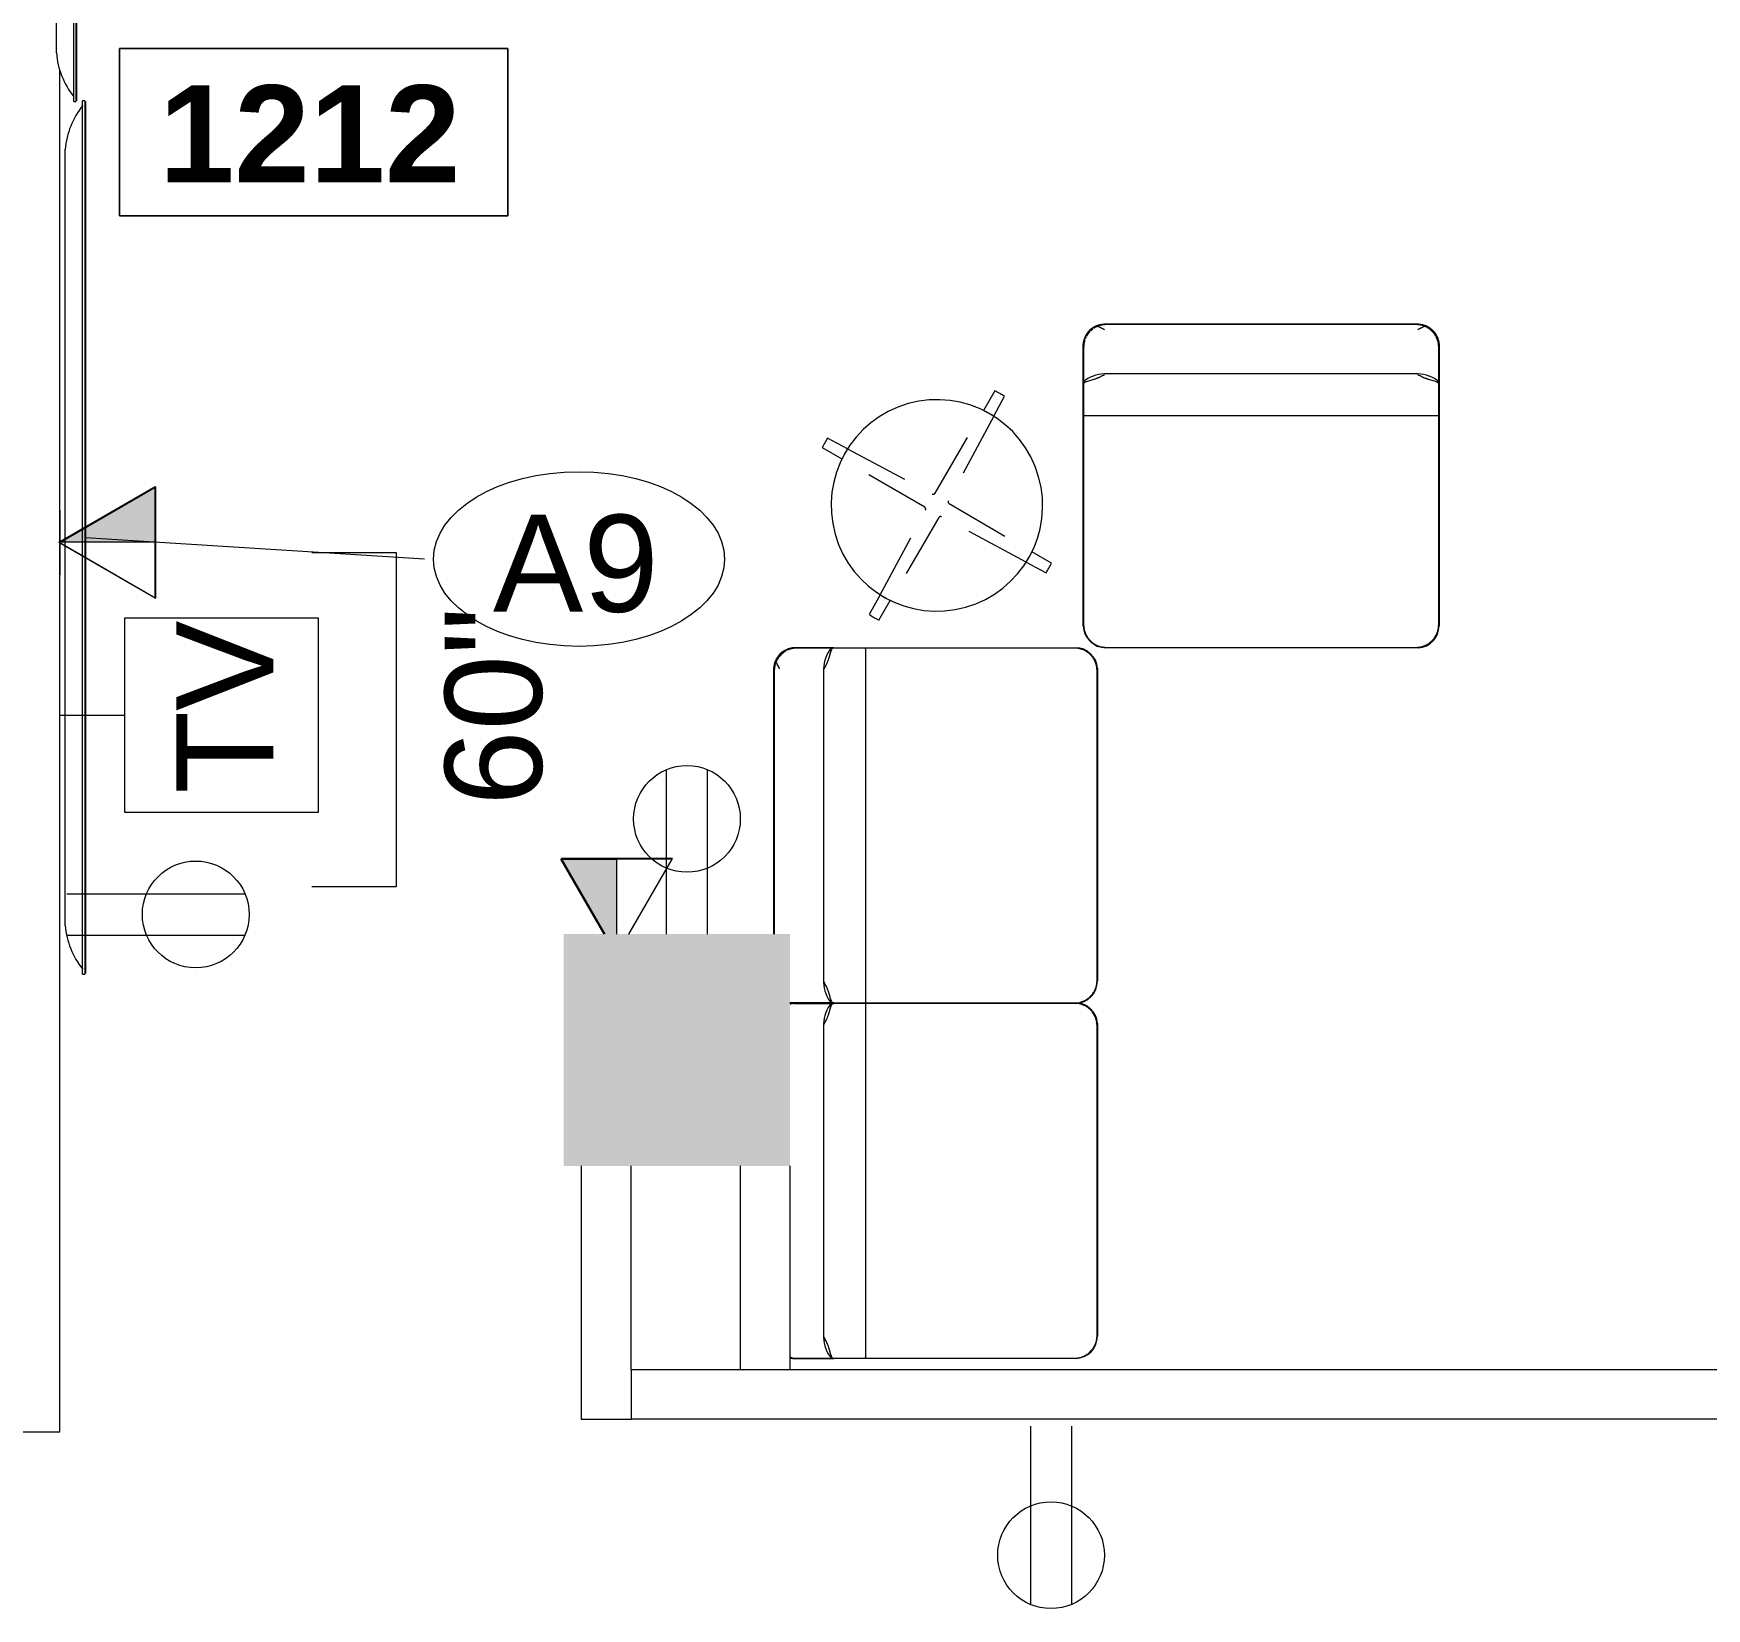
# Model space of a CAD drawing. Header units: inches. Extents: x -326 to 986, y -79 to 1436.
# Drawn here: x 435.8 to 590.9, y 174.9 to 321 of the extents above; entities that cross this region are included whole.
import ezdxf

# ---------------------------------------------------------------- set-up
doc = ezdxf.new("R2010")
doc.units = ezdxf.units.IN
doc.header["$LTSCALE"] = 48
doc.header["$MEASUREMENT"] = 0
doc.linetypes.add('Dash', pattern=[0.25, 0.125, -0.125])
for name, color, linetype, lineweight in [('A-ANNO-NOTE', 4, 'Continuous', 13), ('A-AREA-IDEN', 1, 'Continuous', 9), ('A-DETL-GENF', 247, 'Continuous', 9), ('A-DETL-THIN', 8, 'Continuous', 9), ('A-WALL', 8, 'Continuous', 13), ('G-ANNO-TEXT', 8, 'Continuous', 9), ('I-FURN', 47, 'Continuous', 9), ('I-FURN-HDLN', 47, 'Dash', 9), ('Q-SPCQ', 8, 'Continuous', 9), ('Q-SPCQ-IDEN', 8, 'Continuous', 9)]:
    doc.layers.add(name, color=color, linetype=linetype, lineweight=lineweight)
doc.styles.add('Arial', font='arial.ttf', dxfattribs={"height": 9})
doc.styles.add('Swis721 Lt BT', font='swissl.ttf', dxfattribs={"height": 9})
doc.styles.add('Swis721 Lt BT_B', font='', dxfattribs={"height": 9})
doc.styles.get('Swis721 Lt BT_B').set_extended_font_data('Swis721 Lt BT', bold=True)

# ---------------------------------------------------------------- blocks, each defined once
blk = doc.blocks.new('A-Flat_Screen_TV1 - OLED 65B6P 90_-8594209-Level XX  POWER _ SIGNAL NEW')
at = {"layer": 'Q-SPCQ'}
for p, q in [((-36, 1.81), (36, 1.81)), ((-40.5, 0.19), (40.5, 0.19)), ((-40.5, 0.19), (-40.5, 0)), ((40.5, 0), (-40.5, 0)), ((-40.44, 0), (-40.44, -0.06)), ((40.44, -0.06), (40.44, 0)), ((40.5, 0), (40.5, 0.19)), ((40.44, -0.06), (-40.44, -0.06))]:
    blk.add_line(p, q, dxfattribs=at)
for centre, start, end in [((-35.4, -5.58), 94.6372, 128.9656), ((35.4, -5.58), 51.0344, 85.3628)]:
    blk.add_arc(centre, 7.41, start, end, dxfattribs=at)
blk = doc.blocks.new('Laura-Lounge_SQ_Seat-Davis_Furniture- - LA-1000-8596600-Level XX  POWER _ SIGNAL NEW')
at = {"layer": 'I-FURN'}
for p, q in [((1.91, 30), (30.91, 30)), ((30.85, 29.97), (2.15, 29.97)), ((0, 1.97), (0, 27.97)), ((33, 27.97), (33, 1.97)), ((0.03, 27.86), (0.03, 8.43)), ((32.97, 8.43), (32.97, 27.86)), ((0, 8.5), (33, 8.5)), ((0, 5.56), (0, 8.42)), ((0.03, 8.43), (0.03, 2.14)), ((0.31, 8.5), (32.68, 8.5)), ((32.97, 5.86), (32.97, 8.43)), ((33, 8.42), (33, 5.56)), ((0, 5.56), (0, 1.97)), ((32.97, 5.54), (32.97, 5.84)), ((32.97, 5.49), (32.97, 5.54)), ((32.97, 2.14), (32.97, 5.49)), ((33, 1.97), (33, 5.56)), ((1.97, 4.6), (31.03, 4.6)), ((32.92, 1.7), (32.93, 1.75)), ((32.94, 1.78), (32.95, 1.84)), ((1.23, 0.24), (1.3, 0.2)), ((26.57, 0), (1.97, 0)), ((1.97, 0), (26.57, 0)), ((2.15, 0.03), (26.57, 0.03)), ((1.97, 0), (26.57, 0))]:
    blk.add_line(p, q, dxfattribs=at)
at = {"layer": 'I-FURN', "flags": 128}
for points in [[(2.15, 29.97), (2.06, 29.97), (1.98, 29.96), (1.89, 29.96), (1.81, 29.94), (1.73, 29.93), (1.65, 29.91), (1.56, 29.89), (1.48, 29.86), (1.4, 29.84), (1.32, 29.8), (1.25, 29.77), (1.17, 29.73), (1.1, 29.69), (1.02, 29.65), (0.95, 29.6), (0.88, 29.55), (0.82, 29.5), (0.75, 29.45), (0.69, 29.39), (0.63, 29.33), (0.57, 29.27), (0.52, 29.2), (0.46, 29.14), (0.41, 29.07), (0.37, 29), (0.32, 28.93), (0.28, 28.85), (0.24, 28.78), (0.21, 28.7), (0.18, 28.62), (0.15, 28.54), (0.12, 28.46), (0.1, 28.38), (0.08, 28.3), (0.06, 28.22), (0.05, 28.13), (0.04, 28.05), (0.04, 27.96), (0.03, 27.88), (0.03, 27.86)], [(32.97, 27.86), (32.97, 27.94), (32.96, 28.02), (32.95, 28.11), (32.94, 28.19), (32.93, 28.28), (32.91, 28.36), (32.89, 28.44), (32.86, 28.52), (32.83, 28.6), (32.8, 28.68), (32.77, 28.76), (32.73, 28.83), (32.69, 28.91), (32.64, 28.98), (32.6, 29.05), (32.55, 29.12), (32.5, 29.19), (32.44, 29.25), (32.39, 29.31), (32.33, 29.37), (32.26, 29.43), (32.2, 29.49), (32.13, 29.54), (32.07, 29.59), (31.99, 29.64), (31.92, 29.68), (31.85, 29.72), (31.77, 29.76), (31.7, 29.8), (31.62, 29.83), (31.54, 29.86), (31.46, 29.88), (31.38, 29.91), (31.29, 29.92), (31.21, 29.94), (31.13, 29.95), (31.04, 29.96), (30.96, 29.97), (30.87, 29.97), (30.85, 29.97)], [(0, 8.42), (0.01, 8.44), (0.03, 8.45), (0.07, 8.47), (0.12, 8.48), (0.18, 8.49), (0.24, 8.5), (0.31, 8.5)], [(32.68, 8.5), (32.76, 8.5), (32.82, 8.49), (32.88, 8.48), (32.93, 8.47), (32.97, 8.45), (32.99, 8.44), (33, 8.42)], [(0.81, 5.15), (0.47, 5.23), (0.21, 5.33), (0.05, 5.44), (0, 5.56)], [(33, 5.56), (32.95, 5.44), (32.79, 5.33), (32.53, 5.23), (32.19, 5.15)], [(0.03, 2.14), (0.03, 2.06), (0.04, 1.98), (0.05, 1.89), (0.06, 1.81), (0.07, 1.75)], [(0.08, 1.7), (0.09, 1.64), (0.11, 1.56), (0.14, 1.48), (0.16, 1.41)], [(32.88, 1.54), (32.9, 1.62), (32.92, 1.7)], [(32.96, 1.95), (32.96, 2.04), (32.97, 2.12), (32.97, 2.14)], [(0.17, 1.4), (0.2, 1.32), (0.23, 1.24), (0.27, 1.17)], [(0.31, 1.09), (0.36, 1.02), (0.4, 0.95), (0.45, 0.88)], [(0.46, 0.87), (0.5, 0.81), (0.56, 0.75), (0.61, 0.69), (0.66, 0.64)], [(0.67, 0.63), (0.74, 0.57), (0.8, 0.51), (0.87, 0.46), (0.92, 0.42)], [(0.93, 0.41), (1.01, 0.36), (1.08, 0.32), (1.15, 0.28), (1.22, 0.24)], [(1.33, 0.19), (1.38, 0.17), (1.45, 0.15)], [(1.46, 0.14), (1.54, 0.12), (1.62, 0.09), (1.68, 0.08)], [(1.71, 0.08), (1.79, 0.06), (1.87, 0.05), (1.96, 0.04)], [(1.97, 0.04), (2.04, 0.03), (2.13, 0.03), (2.15, 0.03)]]:
    blk.add_lwpolyline(points, dxfattribs=at)
at = {"layer": 'I-FURN'}
for centre, radius, start, end in [((2.04, 27.97), 2.04, 93.4228, 180), ((30.91, 27.91), 2.09, 1.5301, 90), ((1.97, 7.51), 2.91, 227.4032, 270), ((31.03, 7.51), 2.91, 270, 312.596), ((1.97, 1.97), 1.97, 180, 270), ((31.03, 1.97), 1.97, 345.7204, 0), ((1.97, 1.97), 1.97, 214.0235, 225.8677), ((1.97, 1.97), 1.97, 228.4807, 237.6542), ((1.97, 1.97), 1.97, 237.6925, 240.1135), ((1.97, 1.97), 1.97, 241.4299, 243.3834), ((1.97, 1.97), 1.97, 243.3834, 247.5809), ((1.97, 1.97), 1.97, 248.8788, 254.0457), ((1.97, 1.97), 1.97, 256.2843, 261.4979), ((1.97, 1.97), 1.97, 261.5286, 267.8654), ((1.97, 1.97), 1.97, 267.8902, 270)]:
    blk.add_arc(centre, radius, start, end, dxfattribs=at)
for points, knots in [([(1.97, 4.66), (1.9, 4.7), (1.77, 4.76), (1.57, 4.86), (1.41, 4.94), (1.28, 4.99), (1.18, 5.03), (1.09, 5.07), (0.96, 5.11), (0.87, 5.14), (0.81, 5.15)], [0, 0, 0, 0, 0.166667, 0.333333, 0.5, 0.583333, 0.666667, 0.75, 0.833333, 1, 1, 1, 1]), ([(32.19, 5.15), (32.13, 5.14), (32.04, 5.11), (31.91, 5.07), (31.82, 5.03), (31.72, 4.99), (31.59, 4.94), (31.43, 4.86), (31.23, 4.76), (31.1, 4.7), (31.03, 4.66)], [0, 0, 0, 0, 0.166667, 0.25, 0.333333, 0.416667, 0.5, 0.666667, 0.833333, 1, 1, 1, 1]), ([(0, 1.97), (0, 1.88), (0.01, 1.71), (0.06, 1.44), (0.15, 1.19), (0.28, 0.94), (0.42, 0.75), (0.55, 0.6), (0.66, 0.49), (0.79, 0.39), (0.96, 0.27), (1.12, 0.19), (1.22, 0.15)], [0, 0, 0, 0, 0.125, 0.25, 0.375, 0.5, 0.625, 0.6875, 0.75, 0.8125, 0.875, 1, 1, 1, 1]), ([(0.31, 0.9), (0.28, 0.95), (0.23, 1.04), (0.16, 1.19), (0.1, 1.35), (0.02, 1.6), (0, 1.81), (0, 1.97)], [0, 0, 0, 0, 0.142857, 0.285714, 0.428571, 0.571429, 1, 1, 1, 1])]:
    blk.add_open_spline(points, degree=3, knots=knots, dxfattribs=at)
for points in [[(32.94, 1.5), (32.95, 1.55), (32.96, 1.59), (32.97, 1.64)], [(32.97, 1.63), (32.96, 1.59), (32.95, 1.54), (32.94, 1.5)], [(32.97, 1.64), (32.99, 1.75), (33, 1.86), (33, 1.97)], [(33, 1.97), (33, 1.92), (33, 1.81), (32.98, 1.71), (32.98, 1.66)], [(1.22, 0.15), (1.28, 0.17), (1.41, 0.22), (1.59, 0.31), (1.78, 0.41), (1.91, 0.47), (1.97, 0.5)], [(1.97, 0), (1.91, 0), (1.78, 0.01), (1.59, 0.03), (1.41, 0.08), (1.28, 0.12), (1.22, 0.15)]]:
    blk.add_open_spline(points, degree=3, dxfattribs=at)
blk = doc.blocks.new('Laura-Lounge_SQ_Seat-Davis_Furniture- - LA-1000-V47-Level XX  POWER _ SIGNAL NEW')
at = {"layer": 'I-FURN'}
for p, q in [((1.91, 30), (30.91, 30)), ((30.85, 29.97), (2.15, 29.97)), ((0, 1.97), (0, 27.97)), ((33, 27.97), (33, 1.97)), ((0.03, 27.86), (0.03, 8.43)), ((32.97, 8.43), (32.97, 27.86)), ((0, 8.5), (33, 8.5)), ((0, 5.56), (0, 8.42)), ((0.03, 8.43), (0.03, 2.14)), ((0.31, 8.5), (32.68, 8.5)), ((32.97, 2.14), (32.97, 8.43)), ((33, 8.42), (33, 5.56)), ((0, 5.56), (0, 1.97)), ((33, 1.97), (33, 5.56)), ((1.97, 4.6), (31.03, 4.6)), ((32.92, 1.7), (32.93, 1.75)), ((1.23, 0.24), (1.3, 0.2)), ((31.03, 0), (1.97, 0)), ((2.15, 0.03), (30.85, 0.03)), ((31.68, 0.2), (31.75, 0.23)), ((1.97, 0), (31.03, 0)), ((1.97, 0), (31.03, 0))]:
    blk.add_line(p, q, dxfattribs=at)
at = {"layer": 'I-FURN', "flags": 128}
for points in [[(2.15, 29.97), (2.06, 29.97), (1.98, 29.96), (1.89, 29.96), (1.81, 29.94), (1.73, 29.93), (1.65, 29.91), (1.56, 29.89), (1.48, 29.86), (1.4, 29.84), (1.32, 29.8), (1.25, 29.77), (1.17, 29.73), (1.1, 29.69), (1.02, 29.65), (0.95, 29.6), (0.88, 29.55), (0.82, 29.5), (0.75, 29.45), (0.69, 29.39), (0.63, 29.33), (0.57, 29.27), (0.52, 29.2), (0.46, 29.14), (0.41, 29.07), (0.37, 29), (0.32, 28.93), (0.28, 28.85), (0.24, 28.78), (0.21, 28.7), (0.18, 28.62), (0.15, 28.54), (0.12, 28.46), (0.1, 28.38), (0.08, 28.3), (0.06, 28.22), (0.05, 28.13), (0.04, 28.05), (0.04, 27.96), (0.03, 27.88), (0.03, 27.86)], [(32.97, 27.86), (32.97, 27.94), (32.96, 28.02), (32.95, 28.11), (32.94, 28.19), (32.93, 28.28), (32.91, 28.36), (32.89, 28.44), (32.86, 28.52), (32.83, 28.6), (32.8, 28.68), (32.77, 28.76), (32.73, 28.83), (32.69, 28.91), (32.64, 28.98), (32.6, 29.05), (32.55, 29.12), (32.5, 29.19), (32.44, 29.25), (32.39, 29.31), (32.33, 29.37), (32.26, 29.43), (32.2, 29.49), (32.13, 29.54), (32.07, 29.59), (31.99, 29.64), (31.92, 29.68), (31.85, 29.72), (31.77, 29.76), (31.7, 29.8), (31.62, 29.83), (31.54, 29.86), (31.46, 29.88), (31.38, 29.91), (31.29, 29.92), (31.21, 29.94), (31.13, 29.95), (31.04, 29.96), (30.96, 29.97), (30.87, 29.97), (30.85, 29.97)], [(0, 8.42), (0.01, 8.44), (0.03, 8.45), (0.07, 8.47), (0.12, 8.48), (0.18, 8.49), (0.24, 8.5), (0.31, 8.5)], [(32.68, 8.5), (32.76, 8.5), (32.82, 8.49), (32.88, 8.48), (32.93, 8.47), (32.97, 8.45), (32.99, 8.44), (33, 8.42)], [(0.81, 5.15), (0.47, 5.23), (0.21, 5.33), (0.05, 5.44), (0, 5.56)], [(33, 5.56), (32.95, 5.44), (32.79, 5.33), (32.53, 5.23), (32.19, 5.15)], [(0.03, 2.14), (0.03, 2.06), (0.04, 1.98), (0.05, 1.89), (0.06, 1.81), (0.07, 1.75)], [(0.08, 1.7), (0.09, 1.64), (0.11, 1.56), (0.14, 1.48), (0.16, 1.41)], [(32.85, 1.46), (32.88, 1.54), (32.9, 1.62), (32.92, 1.7)], [(32.94, 1.78), (32.95, 1.87), (32.96, 1.95), (32.96, 2.04), (32.97, 2.12), (32.97, 2.14)], [(0.17, 1.4), (0.2, 1.32), (0.23, 1.24), (0.27, 1.17)], [(0.31, 1.09), (0.36, 1.02), (0.4, 0.95), (0.45, 0.88)], [(0.46, 0.87), (0.5, 0.81), (0.56, 0.75), (0.61, 0.69), (0.66, 0.64)], [(0.67, 0.63), (0.74, 0.57), (0.8, 0.51), (0.87, 0.46), (0.92, 0.42)], [(0.93, 0.41), (1.01, 0.36), (1.08, 0.32), (1.15, 0.28), (1.22, 0.24)], [(1.33, 0.19), (1.38, 0.17), (1.45, 0.15)], [(1.46, 0.14), (1.54, 0.12), (1.62, 0.09), (1.68, 0.08)], [(1.71, 0.08), (1.79, 0.06), (1.87, 0.05), (1.96, 0.04)], [(1.97, 0.04), (2.04, 0.03), (2.13, 0.03), (2.15, 0.03)], [(30.85, 0.03), (30.94, 0.03), (31.02, 0.04)], [(31.03, 0.04), (31.1, 0.04), (31.19, 0.06), (31.27, 0.07), (31.32, 0.08)], [(31.35, 0.09), (31.44, 0.11), (31.52, 0.14)], [(31.55, 0.15), (31.6, 0.16), (31.67, 0.19)], [(31.78, 0.24), (31.83, 0.27), (31.9, 0.31), (31.98, 0.35), (32.05, 0.4)], [(32.12, 0.45), (32.18, 0.5), (32.25, 0.55), (32.31, 0.61)], [(32.37, 0.67), (32.43, 0.73), (32.48, 0.8), (32.54, 0.86)], [(32.54, 0.87), (32.58, 0.93), (32.63, 1), (32.68, 1.07), (32.7, 1.12)], [(32.72, 1.15), (32.76, 1.22), (32.79, 1.3), (32.82, 1.38)]]:
    blk.add_lwpolyline(points, dxfattribs=at)
at = {"layer": 'I-FURN'}
for centre, radius, start, end in [((2.04, 27.97), 2.04, 93.4228, 180), ((30.91, 27.91), 2.09, 1.5301, 90), ((1.97, 7.51), 2.91, 227.4032, 270), ((31.03, 7.51), 2.91, 270, 312.596), ((1.97, 1.97), 1.97, 180, 270), ((31.03, 1.97), 1.97, 270, 0), ((1.97, 1.97), 1.97, 214.0235, 225.8677), ((1.97, 1.97), 1.97, 228.4807, 237.6542), ((1.97, 1.97), 1.97, 237.6925, 240.1135), ((1.97, 1.97), 1.97, 241.4299, 243.3834), ((1.97, 1.97), 1.97, 243.3834, 247.5809), ((1.97, 1.97), 1.97, 248.8788, 254.0457), ((1.97, 1.97), 1.97, 256.2843, 261.4979), ((1.97, 1.97), 1.97, 261.5286, 267.8654), ((1.97, 1.97), 1.97, 267.8902, 270), ((31.03, 1.97), 1.97, 270, 272.1016), ((31.03, 1.97), 1.97, 272.11, 278.453), ((31.03, 1.97), 1.97, 278.4719, 283.7148), ((31.03, 1.97), 1.97, 285.9503, 291.1142), ((31.03, 1.97), 1.97, 292.4191, 296.6149), ((31.03, 1.97), 1.97, 296.6149, 298.5683), ((31.03, 1.97), 1.97, 299.8854, 302.3075), ((31.03, 1.97), 1.97, 302.3459, 311.5191), ((31.03, 1.97), 1.97, 314.1288, 325.9717)]:
    blk.add_arc(centre, radius, start, end, dxfattribs=at)
for points, knots in [([(1.97, 4.66), (1.9, 4.7), (1.77, 4.76), (1.57, 4.86), (1.41, 4.94), (1.28, 4.99), (1.18, 5.03), (1.09, 5.07), (0.96, 5.11), (0.87, 5.14), (0.81, 5.15)], [0, 0, 0, 0, 0.166667, 0.333333, 0.5, 0.583333, 0.666667, 0.75, 0.833333, 1, 1, 1, 1]), ([(32.19, 5.15), (32.13, 5.14), (32.04, 5.11), (31.91, 5.07), (31.82, 5.03), (31.72, 4.99), (31.59, 4.94), (31.43, 4.86), (31.23, 4.76), (31.1, 4.7), (31.03, 4.66)], [0, 0, 0, 0, 0.166667, 0.25, 0.333333, 0.416667, 0.5, 0.666667, 0.833333, 1, 1, 1, 1]), ([(0, 1.97), (0, 1.88), (0.01, 1.71), (0.06, 1.44), (0.15, 1.19), (0.28, 0.94), (0.42, 0.75), (0.55, 0.6), (0.66, 0.49), (0.79, 0.39), (0.96, 0.27), (1.12, 0.19), (1.22, 0.15)], [0, 0, 0, 0, 0.125, 0.25, 0.375, 0.5, 0.625, 0.6875, 0.75, 0.8125, 0.875, 1, 1, 1, 1]), ([(0.31, 0.9), (0.28, 0.95), (0.23, 1.04), (0.16, 1.19), (0.1, 1.35), (0.02, 1.6), (0, 1.81), (0, 1.97)], [0, 0, 0, 0, 0.142857, 0.285714, 0.428571, 0.571429, 1, 1, 1, 1]), ([(31.78, 0.15), (31.88, 0.19), (32.04, 0.27), (32.21, 0.39), (32.34, 0.49), (32.45, 0.6), (32.58, 0.75), (32.72, 0.94), (32.85, 1.19), (32.97, 1.53), (33, 1.79), (33, 1.97)], [0, 0, 0, 0, 0.125, 0.1875, 0.25, 0.3125, 0.375, 0.5, 0.625, 0.75, 1, 1, 1, 1])]:
    blk.add_open_spline(points, degree=3, knots=knots, dxfattribs=at)
for points in [[(33, 1.97), (33, 1.92), (33, 1.81), (32.98, 1.66), (32.95, 1.5), (32.9, 1.35), (32.84, 1.19), (32.77, 1.04), (32.72, 0.95), (32.68, 0.9)], [(1.22, 0.15), (1.28, 0.17), (1.41, 0.22), (1.59, 0.31), (1.78, 0.41), (1.91, 0.47), (1.97, 0.5)], [(1.97, 0), (1.91, 0), (1.78, 0.01), (1.59, 0.03), (1.41, 0.08), (1.28, 0.12), (1.22, 0.15)], [(31.03, 0.5), (31.09, 0.47), (31.22, 0.41), (31.41, 0.31), (31.59, 0.22), (31.72, 0.17), (31.78, 0.15)], [(31.78, 0.15), (31.72, 0.12), (31.59, 0.08), (31.41, 0.03), (31.22, 0.01), (31.09, 0), (31.03, 0)]]:
    blk.add_open_spline(points, degree=3, dxfattribs=at)
blk = doc.blocks.new('Laura-Lounge_SQ_Seat-Davis_Furniture- - LA-1000-V49-Level XX  POWER _ SIGNAL NEW')
at = {"layer": 'I-FURN'}
for p, q in [((1.91, 30), (30.91, 30)), ((30.85, 29.97), (2.15, 29.97)), ((0, 1.97), (0, 27.97)), ((33, 27.97), (33, 1.97)), ((0.03, 27.86), (0.03, 8.43)), ((32.97, 8.43), (32.97, 27.86)), ((0, 8.5), (33, 8.5)), ((0, 5.56), (0, 8.42)), ((0.03, 8.43), (0.03, 5.86)), ((0.31, 8.5), (32.68, 8.5)), ((32.97, 2.14), (32.97, 8.43)), ((33, 8.42), (33, 5.56)), ((0, 5.56), (0, 1.97)), ((0.03, 5.84), (0.03, 5.54)), ((0.03, 5.54), (0.03, 5.49)), ((0.03, 5.49), (0.03, 2.14)), ((33, 1.97), (33, 5.56)), ((1.97, 4.6), (31.03, 4.6)), ((0.05, 1.89), (0.05, 1.84)), ((0.06, 1.81), (0.07, 1.75)), ((32.92, 1.7), (32.93, 1.75))]:
    blk.add_line(p, q, dxfattribs=at)
at = {"layer": 'I-FURN', "flags": 128}
for points in [[(2.15, 29.97), (2.06, 29.97), (1.98, 29.96), (1.89, 29.96), (1.81, 29.94), (1.73, 29.93), (1.65, 29.91), (1.56, 29.89), (1.48, 29.86), (1.4, 29.84), (1.32, 29.8), (1.25, 29.77), (1.17, 29.73), (1.1, 29.69), (1.02, 29.65), (0.95, 29.6), (0.88, 29.55), (0.82, 29.5), (0.75, 29.45), (0.69, 29.39), (0.63, 29.33), (0.57, 29.27), (0.52, 29.2), (0.46, 29.14), (0.41, 29.07), (0.37, 29), (0.32, 28.93), (0.28, 28.85), (0.24, 28.78), (0.21, 28.7), (0.18, 28.62), (0.15, 28.54), (0.12, 28.46), (0.1, 28.38), (0.08, 28.3), (0.06, 28.22), (0.05, 28.13), (0.04, 28.05), (0.04, 27.96), (0.03, 27.88), (0.03, 27.86)], [(32.97, 27.86), (32.97, 27.94), (32.96, 28.02), (32.95, 28.11), (32.94, 28.19), (32.93, 28.28), (32.91, 28.36), (32.89, 28.44), (32.86, 28.52), (32.83, 28.6), (32.8, 28.68), (32.77, 28.76), (32.73, 28.83), (32.69, 28.91), (32.64, 28.98), (32.6, 29.05), (32.55, 29.12), (32.5, 29.19), (32.44, 29.25), (32.39, 29.31), (32.33, 29.37), (32.26, 29.43), (32.2, 29.49), (32.13, 29.54), (32.07, 29.59), (31.99, 29.64), (31.92, 29.68), (31.85, 29.72), (31.77, 29.76), (31.7, 29.8), (31.62, 29.83), (31.54, 29.86), (31.46, 29.88), (31.38, 29.91), (31.29, 29.92), (31.21, 29.94), (31.13, 29.95), (31.04, 29.96), (30.96, 29.97), (30.87, 29.97), (30.85, 29.97)], [(0, 8.42), (0.01, 8.44), (0.03, 8.45), (0.07, 8.47), (0.12, 8.48), (0.18, 8.49), (0.24, 8.5), (0.31, 8.5)], [(32.68, 8.5), (32.76, 8.5), (32.82, 8.49), (32.88, 8.48), (32.93, 8.47), (32.97, 8.45), (32.99, 8.44), (33, 8.42)], [(0.81, 5.15), (0.47, 5.23), (0.21, 5.33), (0.05, 5.44), (0, 5.56)], [(33, 5.56), (32.95, 5.44), (32.79, 5.33), (32.53, 5.23), (32.19, 5.15)], [(0.03, 2.14), (0.03, 2.06), (0.04, 1.98)], [(0.08, 1.7), (0.09, 1.64), (0.11, 1.56), (0.13, 1.5)], [(32.88, 1.54), (32.9, 1.62), (32.92, 1.7)], [(32.94, 1.78), (32.95, 1.87), (32.96, 1.95), (32.96, 2.04), (32.97, 2.12), (32.97, 2.14)]]:
    blk.add_lwpolyline(points, dxfattribs=at)
at = {"layer": 'I-FURN'}
for centre, radius, start, end in [((2.04, 27.97), 2.04, 93.4228, 180), ((30.91, 27.91), 2.09, 1.5301, 90), ((1.97, 7.51), 2.91, 227.4032, 270), ((31.03, 7.51), 2.91, 270, 312.596), ((1.97, 1.97), 1.97, 180, 194.2796), ((31.03, 1.97), 1.97, 345.7204, 0)]:
    blk.add_arc(centre, radius, start, end, dxfattribs=at)
for points, knots in [([(1.97, 4.66), (1.9, 4.7), (1.77, 4.76), (1.57, 4.86), (1.41, 4.94), (1.28, 4.99), (1.18, 5.03), (1.09, 5.07), (0.96, 5.11), (0.87, 5.14), (0.81, 5.15)], [0, 0, 0, 0, 0.166667, 0.333333, 0.5, 0.583333, 0.666667, 0.75, 0.833333, 1, 1, 1, 1]), ([(32.19, 5.15), (32.13, 5.14), (32.04, 5.11), (31.91, 5.07), (31.82, 5.03), (31.72, 4.99), (31.59, 4.94), (31.43, 4.86), (31.23, 4.76), (31.1, 4.7), (31.03, 4.66)], [0, 0, 0, 0, 0.166667, 0.25, 0.333333, 0.416667, 0.5, 0.666667, 0.833333, 1, 1, 1, 1]), ([(0, 1.97), (0, 1.88), (0.01, 1.77), (0.02, 1.66), (0.03, 1.64)], [0, 0, 0, 0, 0.125, 0.1571807, 0.1571807, 0.1571807, 0.1571807])]:
    blk.add_open_spline(points, degree=3, knots=knots, dxfattribs=at)
for points in [[(0.02, 1.66), (0.01, 1.76), (0, 1.86), (0, 1.97)], [(0.03, 1.64), (0.04, 1.59), (0.05, 1.55), (0.06, 1.5)], [(0.06, 1.5), (0.05, 1.54), (0.04, 1.59), (0.03, 1.63)], [(33, 1.97), (33, 1.92), (33, 1.81), (32.98, 1.66), (32.96, 1.55), (32.94, 1.5)], [(32.94, 1.5), (32.98, 1.65), (33, 1.81), (33, 1.97)]]:
    blk.add_open_spline(points, degree=3, dxfattribs=at)
blk = doc.blocks.new('Table-Coffee-Teknion-BBCTC_Cosmos_Small-R2013 - 17 3_4_ High-8596606-Level XX  POWER _ SIGNAL NEW')
at = {"layer": 'I-FURN'}
for p, q in [((-8.77, 8.06), (-7.31, 6.55)), ((-6.54, 7.32), (-8.05, 8.78)), ((8.05, 8.78), (6.54, 7.32)), ((7.31, 6.55), (8.77, 8.06)), ((-7.31, -6.55), (-8.77, -8.06)), ((-8.05, -8.78), (-6.54, -7.32)), ((6.54, -7.32), (8.05, -8.78)), ((8.77, -8.06), (7.31, -6.55))]:
    blk.add_line(p, q, dxfattribs=at)
for radius, start, end in [(9.81, 360, 180), (11.91, 132.513, 137.408), (11.91, 42.592, 47.4811), (9.81, 131.7705, 138.1519), (9.81, 131.7705, 138.1519), (9.81, 41.8481, 48.2237), (9.81, 41.8481, 48.2237), (9.81, 180, 360), (9.81, 221.8481, 228.2237), (9.81, 221.8481, 228.2237), (9.81, 311.7705, 318.1849), (9.81, 311.7705, 318.1514), (11.91, 222.592, 227.4811), (11.91, 312.513, 317.4079)]:
    blk.add_arc((0, 0), radius, start, end, dxfattribs=at)
at = {"layer": 'I-FURN-HDLN'}
for p, q in [((-1.13, 0.14), (-7.31, 6.55)), ((-6.54, 7.32), (-0.14, 1.13)), ((0.14, 1.13), (6.54, 7.32)), ((7.31, 6.55), (1.13, 0.14)), ((-7.31, -6.55), (-1.13, -0.13)), ((-0.14, -1.13), (-6.54, -7.32)), ((6.54, -7.32), (0.14, -1.14)), ((1.14, -0.14), (7.31, -6.54))]:
    blk.add_line(p, q, dxfattribs=at)
for centre, start, end in [((-1.29, 0), 319.2979, 41.4043), ((0, 1.29), 228.5957, 311.4043), ((1.29, 0), 138.6476, 223.9721), ((0, -1.29), 47.5735, 131.4196)]:
    blk.add_arc(centre, 0.206, start, end, dxfattribs=at)
blk = doc.blocks.new('Room Tag - Room Name and Number-3379422-Level XX  POWER _ SIGNAL NEW')
at = {"layer": 'A-AREA-IDEN'}
for p, q in [((-0.1881, -0.1636), (-0.1881, -0.0018)), ((-0.1881, -0.0018), (0.1869, -0.0018)), ((0.1869, -0.0018), (-0.1881, -0.0018)), ((-0.1881, -0.0018), (-0.1881, -0.1636)), ((0.1869, -0.0018), (0.1869, -0.1636)), ((0.1869, -0.1636), (0.1869, -0.0018)), ((0.1869, -0.1636), (-0.1881, -0.1636)), ((-0.1881, -0.1636), (0.1869, -0.1636))]:
    blk.add_line(p, q, dxfattribs=at)
blk = doc.blocks.new('Appliance_Specialty Equipment Tag - Standard-3515593-Level XX  POWER _ SIGNAL NEW')
at = {"layer": 'Q-SPCQ-IDEN'}
blk.add_ellipse((-0.0499, 0.0037), major_axis=(-0.1406, 0), ratio=0.600473, dxfattribs=at)

msp = doc.modelspace()

# ---------------------------------------------------------------- hatches: boundary and pattern name
at = {"layer": 'A-ANNO-NOTE'}
for points in [[(438.13, 273.82), (447.07, 278.98), (447.07, 273.82)], [(489.85, 237.46), (488.7, 237.46), (484.69, 244.4), (489.85, 244.4), (489.85, 242.06)]]:
    msp.add_hatch(color=256, dxfattribs=at).paths.add_polyline_path(points, flags=0)
at = {"layer": 'A-DETL-GENF'}
msp.add_hatch(color=256, dxfattribs=at).paths.add_polyline_path([(484.95, 215.96), (505.95, 215.96), (505.95, 237.46), (484.95, 237.46), (484.95, 222.25)], flags=0)

# ---------------------------------------------------------------- linework, layer by layer
at = {"layer": 'A-ANNO-NOTE'}
for p, q in [((438.13, 273.82), (447.07, 278.98)), ((438.13, 273.82), (447.07, 278.98)), ((438.2, 273.78), (447.13, 278.94)), ((447.07, 278.98), (447.07, 273.82)), ((447.07, 268.67), (447.07, 278.98)), ((447.13, 268.63), (447.13, 278.94)), ((438.2, 276.78), (438.2, 270.78)), ((447.07, 273.82), (438.13, 273.82)), ((438.13, 273.82), (447.07, 268.67)), ((438.2, 273.78), (447.13, 268.63)), ((444.2, 266.78), (444.2, 248.78)), ((462.2, 266.78), (444.2, 266.78)), ((462.2, 248.78), (462.2, 266.78)), ((438.2, 254.78), (438.2, 260.78)), ((438.2, 257.78), (444.2, 257.78)), ((494.47, 237.46), (494.47, 252.71)), ((494.47, 237.46), (494.47, 252.71)), ((498.3, 237.46), (498.3, 252.71)), ((444.2, 248.78), (462.2, 248.78)), ((488.7, 237.46), (484.69, 244.4)), ((484.69, 244.4), (489.85, 244.4)), ((488.7, 237.46), (484.69, 244.4)), ((495.01, 244.4), (484.69, 244.4)), ((488.78, 237.46), (484.73, 244.47)), ((495.05, 244.47), (484.73, 244.47)), ((489.85, 244.4), (489.85, 237.46)), ((491, 237.46), (495.05, 244.47)), ((491, 237.46), (495.01, 244.4)), ((438.86, 241.21), (455.38, 241.21)), ((438.86, 241.21), (455.38, 241.21)), ((438.86, 237.38), (455.38, 237.38)), ((528.23, 191.81), (528.23, 175.29)), ((532.06, 191.81), (532.06, 175.29)), ((532.06, 191.81), (532.06, 175.29))]:
    msp.add_line(p, q, dxfattribs=at)
for centre in [(496.38, 248.15), (450.82, 239.29), (530.15, 179.85)]:
    msp.add_circle(centre, 4.95, dxfattribs=at)
at = {"layer": 'A-DETL-THIN'}
for p, q in [((461.58, 272.85), (469.4, 272.85)), ((469.4, 272.85), (469.4, 241.85)), ((469.4, 241.85), (461.58, 241.85))]:
    msp.add_line(p, q, dxfattribs=at)
at = {"layer": 'A-WALL'}
for p, q in [((438.2, 191.28), (438.2, 317.63)), ((486.58, 215.96), (486.58, 192.47)), ((491.2, 197.09), (491.2, 215.96)), ((501.33, 215.96), (501.33, 197.09)), ((505.95, 197.09), (505.95, 215.96)), ((491.2, 197.09), (658.25, 197.09)), ((491.2, 197.09), (491.2, 192.47)), ((486.58, 192.47), (491.2, 192.47)), ((658.26, 192.47), (491.2, 192.47)), ((433.58, 191.28), (438.2, 191.28))]:
    msp.add_line(p, q, dxfattribs=at)
at = {"layer": 'Q-SPCQ-IDEN'}
msp.add_line((440.58, 274.26), (472.05, 272.26), dxfattribs=at)

# ---------------------------------------------------------------- block references
at = {"layer": 'A-AREA-IDEN', "xscale": 95.99999999999994, "yscale": 95.99999999999994, "zscale": 95.99999999999994}
msp.add_blockref('Room Tag - Room Name and Number-3379422-Level XX  POWER _ SIGNAL NEW', (461.82, 319.8), dxfattribs=at)
at = {"layer": 'I-FURN'}
for name, p, rotation in [('Laura-Lounge_SQ_Seat-Davis_Furniture- - LA-1000-V47-Level XX  POWER _ SIGNAL NEW', (566.14, 294.03), 180), ('Table-Coffee-Teknion-BBCTC_Cosmos_Small-R2013 - 17 3_4_ High-8596606-Level XX  POWER _ SIGNAL NEW', (519.56, 277.23), 285.754394494636), ('Laura-Lounge_SQ_Seat-Davis_Furniture- - LA-1000-8596600-Level XX  POWER _ SIGNAL NEW', (504.45, 264.03), 269.9999999999995), ('Laura-Lounge_SQ_Seat-Davis_Furniture- - LA-1000-V49-Level XX  POWER _ SIGNAL NEW', (504.45, 231.09), 269.9999999999995)]:
    msp.add_blockref(name, p, dxfattribs=dict(at, rotation=rotation))
at = {"layer": 'Q-SPCQ', "rotation": 89.99999999999928}
for p in [(439.7, 355.2), (440.52, 274.26)]:
    msp.add_blockref('A-Flat_Screen_TV1 - OLED 65B6P 90_-8594209-Level XX  POWER _ SIGNAL NEW', p, dxfattribs=at)
at = {"layer": 'Q-SPCQ-IDEN', "xscale": 95.99999999999994, "yscale": 95.99999999999994, "zscale": 95.99999999999994}
msp.add_blockref('Appliance_Specialty Equipment Tag - Standard-3515593-Level XX  POWER _ SIGNAL NEW', (491.16, 271.9), dxfattribs=at)

# ---------------------------------------------------------------- texts
at = {"layer": 'A-ANNO-NOTE', "insert": (449.03, 250.48), "char_height": 9, "width": 16.968, "attachment_point": 1, "rotation": 90, "style": 'Swis721 Lt BT'}
msp.add_mtext('TV', dxfattribs=at)
at = {"layer": 'A-AREA-IDEN', "insert": (447.41, 316.2), "char_height": 9, "width": 33.936, "attachment_point": 1, "style": 'Swis721 Lt BT_B'}
msp.add_mtext('1212', dxfattribs=at)
at = {"layer": 'G-ANNO-TEXT', "insert": (473.92, 249.37), "char_height": 9, "width": 20.604, "attachment_point": 1, "rotation": 90, "style": 'Swis721 Lt BT'}
msp.add_mtext('60"', dxfattribs=at)
at = {"layer": 'Q-SPCQ-IDEN', "insert": (478.38, 276.36), "char_height": 9, "width": 18.786, "attachment_point": 1, "style": 'Arial'}
msp.add_mtext('A9', dxfattribs=at)

doc.saveas('drawing.dxf')
